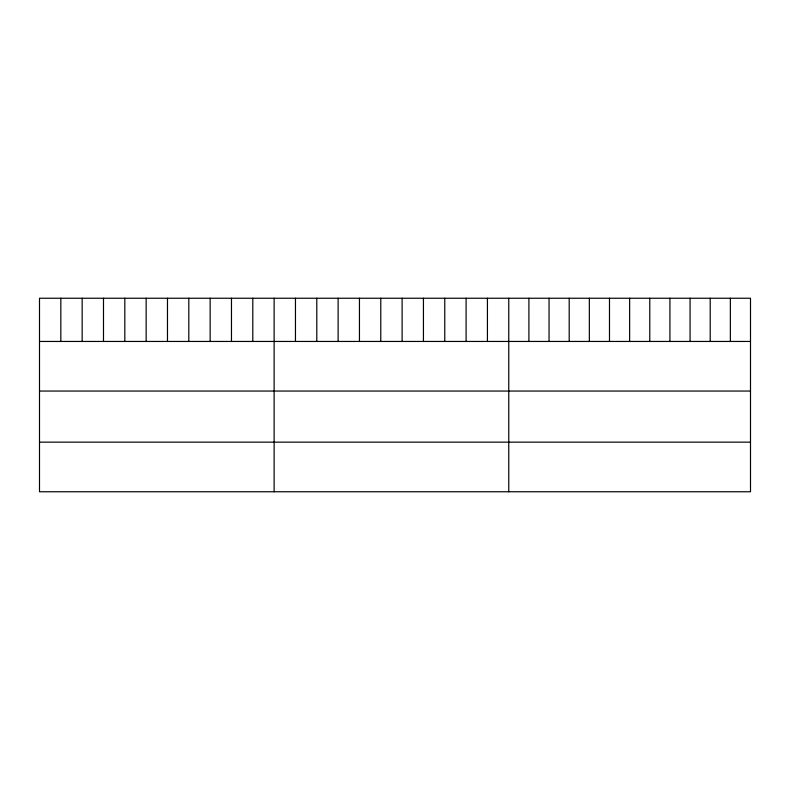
<?xml version="1.0" encoding="UTF-8"?>
<svg xmlns="http://www.w3.org/2000/svg" width="790" height="790" viewBox="0 0 790 790"><rect width="100%" height="100%" fill="white"/><g stroke="black" fill="none" stroke-linecap="round" stroke-linejoin="round"><path stroke-width="1.19" d="M750.5 341.448L750.5 491.755L39.5 491.755L39.5 298.245L750.5 298.245L750.5 341.448L39.5 341.448M39.5 391.05L750.5 391.05M39.5 442.153L750.5 442.153M730.355 298.245L730.355 341.448M710.21 298.245L710.21 341.448M690.065 298.245L690.065 341.448M669.92 298.245L669.92 341.448M649.775 298.245L649.775 341.448M629.63 298.245L629.63 341.448M609.485 298.245L609.485 341.448M589.34 298.245L589.34 341.448M569.195 298.245L569.195 341.448M549.05 298.245L549.05 341.448M528.905 298.245L528.905 341.448M508.76 298.245L508.76 491.755M487.43 298.245L487.43 341.448M466.1 298.245L466.1 341.448M444.77 298.245L444.77 341.448M423.44 298.245L423.44 341.448M402.11 298.245L402.11 341.448M380.78 298.245L380.78 341.448M359.45 298.245L359.45 341.448M338.12 298.245L338.12 341.448M316.79 298.245L316.79 341.448M295.46 298.245L295.46 341.448M274.13 298.245L274.13 491.755M252.8 298.245L252.8 341.448M231.47 298.245L231.47 341.448M210.14 298.245L210.14 341.448M188.81 298.245L188.81 341.448M167.48 298.245L167.48 341.448M146.15 298.245L146.15 341.448M124.82 298.245L124.82 341.448M103.49 298.245L103.49 341.448M82.16 298.245L82.16 341.448M60.83 298.245L60.83 341.448"/></g></svg>
